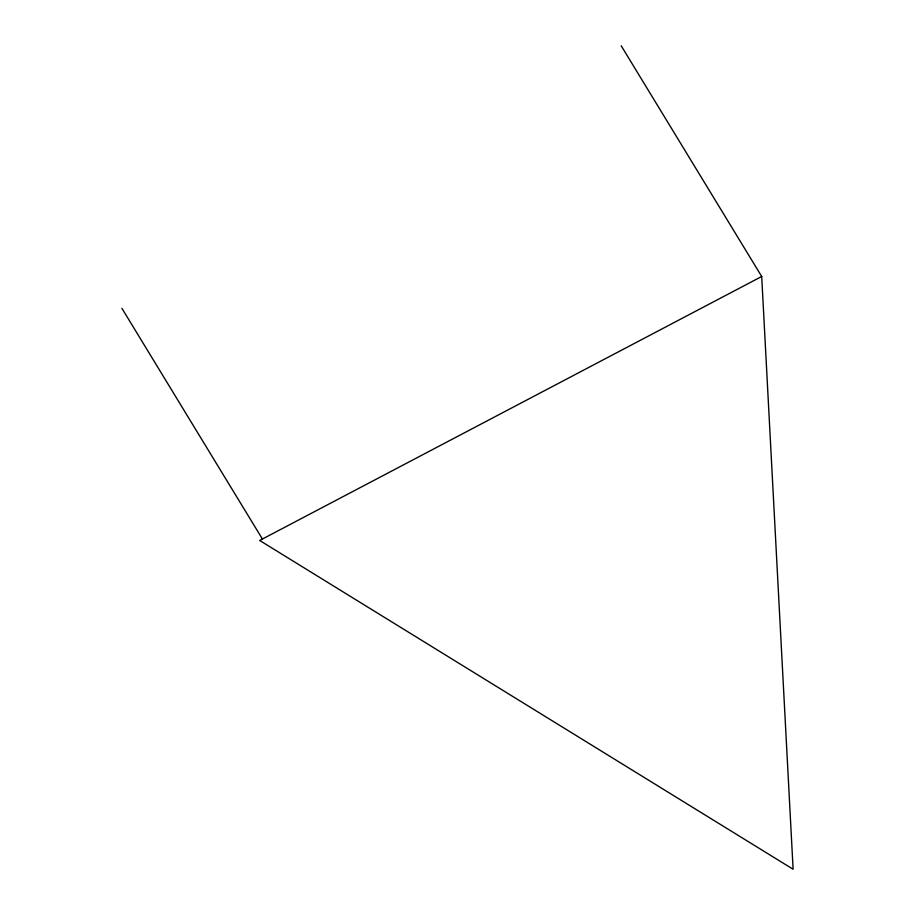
<?xml version="1.0" encoding="UTF-8"?>
<svg xmlns="http://www.w3.org/2000/svg" width="915" height="915" viewBox="0 0 915 915"><rect width="100%" height="100%" fill="white"/><g stroke="black" fill="none" stroke-linecap="round" stroke-linejoin="round"><path stroke-width="1.37" d="M761.703 276.49L259.677 540.468L793.111 869.25L761.703 276.49L621.182 45.75M121.889 308.286L262.411 539.026"/></g></svg>
